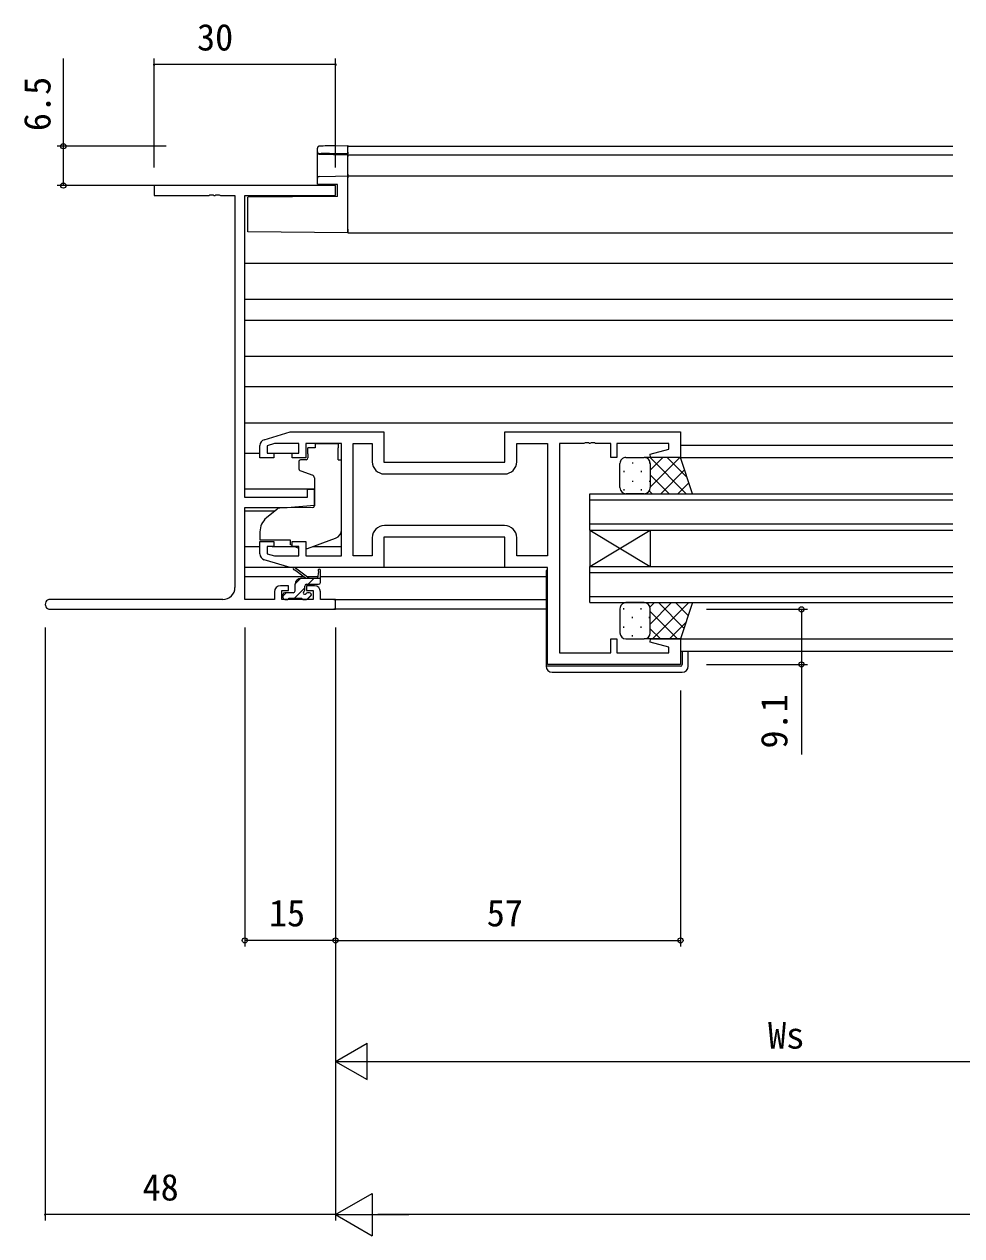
# Model space of a CAD drawing. Units: millimetres, scale not verified. Extents: x -567 to 567, y -403 to 403.
# Drawn here: x -4.3 to 150.7, y -214.8 to -14.6 of the extents above; entities that cross this region are included whole.
import ezdxf
from ezdxf.enums import TextEntityAlignment as Align

# ---------------------------------------------------------------- set-up
doc = ezdxf.new("R2010")
doc.units = ezdxf.units.MM
doc.header["$LTSCALE"] = 2
for name, color, linetype, lineweight in [('0-1_USER1', 4, 'Continuous', 9), ('0-2_YKK_ZWAK', 2, 'Continuous', 9), ('0-3_YKK_11', 7, 'Continuous', 9), ('0-4_YKK_12', 6, 'Continuous', 9)]:
    doc.layers.add(name, color=color, linetype=linetype, lineweight=lineweight)
doc.styles.add('ＭＳ ゴシック', font='')
doc.styles.get('ＭＳ ゴシック').set_extended_font_data('MS Gothic')

msp = doc.modelspace()

# ---------------------------------------------------------------- linework, layer by layer
at = {"layer": '0-1_USER1'}
for p, q in [((44.158, -35.741), (44.158, -35.105)), ((44.158, -35.831), (44.158, -35.741)), ((44.158, -40.089), (44.158, -35.831)), ((49.158, -35.776), (49.158, -34.976)), ((49.158, -35.776), (49.158, -36.076)), ((49.158, -36.076), (47.106, -36.04)), ((49.158, -36.202), (49.158, -36.501)), ((49.158, -39.407), (49.158, -36.501)), ((44.453, -39.789), (47.129, -39.742)), ((49.158, -39.407), (49.158, -39.707)), ((49.158, -48.507), (49.158, -40.007)), ((44.158, -41.049), (44.158, -40.089)), ((47.132, -41.101), (44.158, -41.049)), ((47.458, -43.107), (32.658, -43.236)), ((32.658, -48.363), (32.658, -43.236)), ((49.158, -48.507), (49.158, -49.107)), ((43.758, -83.937), (47.558, -83.937)), ((43.758, -83.937), (43.758, -84.607)), ((47.558, -83.937), (47.558, -84.607)), ((43.758, -84.607), (42.588, -84.607)), ((42.588, -85.607), (42.588, -84.607)), ((42.588, -85.607), (42.588, -86.307)), ((47.558, -85.607), (47.558, -84.607)), ((47.558, -86.607), (47.558, -85.607)), ((41.058, -86.907), (41.058, -87.957)), ((42.288, -86.607), (41.358, -86.607)), ((47.558, -86.607), (48.158, -86.607)), ((48.158, -98.162), (48.158, -86.607)), ((94.158, -91.207), (94.158, -87.207)), ((95.158, -86.207), (98.158, -86.207)), ((96.238, -87.027), (96.238, -87.227)), ((98.393, -86.235), (98.421, -86.207)), ((99.068, -87.027), (99.068, -87.227)), ((99.126, -86.207), (105.126, -92.207)), ((99.158, -88.298), (101.25, -86.207)), ((99.158, -91.127), (104.078, -86.207)), ((99.158, -87.207), (99.158, -91.207)), ((99.158, -87.207), (99.158, -91.207)), ((101.955, -86.207), (105.26, -89.512)), ((41.387, -88.426), (43.387, -89.155)), ((43.658, -89.603), (43.658, -94.209)), ((94.823, -88.442), (94.823, -88.642)), ((96.238, -90.057), (96.238, -90.257)), ((97.653, -88.442), (97.653, -88.642)), ((99.068, -90.057), (99.068, -90.257)), ((99.158, -89.067), (102.298, -92.207)), ((100.907, -92.207), (104.845, -88.268)), ((94.823, -91.472), (94.823, -91.672)), ((97.653, -91.472), (97.653, -91.672)), ((99.004, -91.741), (99.469, -92.207)), ((103.735, -92.207), (105.552, -90.389)), ((98.158, -92.207), (95.158, -92.207)), ((37.421, -94.79), (35.73, -96.209)), ((43.441, -94.509), (38.055, -94.556)), ((34.658, -98.507), (34.658, -99.807)), ((42.53, -101.247), (47.168, -99.573)), ((39.658, -100.107), (39.658, -100.604)), ((40.003, -100.765), (39.658, -100.604)), ((40.964, -101.213), (40.308, -100.907)), ((39.731, -104.407), (32.158, -104.407)), ((42.158, -106.177), (40.339, -104.776)), ((42.758, -106.177), (40.54, -104.494)), ((44.358, -105.05), (44.16, -106.177)), ((44.658, -106.877), (44.658, -104.877)), ((75.658, -104.407), (54.658, -104.407)), ((40.339, -109.477), (42.058, -107.758)), ((40.458, -108.277), (40.458, -107.177)), ((40.46, -107.111), (41.392, -106.179)), ((41.458, -106.177), (44.658, -106.177)), ((42.058, -108.116), (42.058, -107.477)), ((42.358, -107.177), (44.358, -107.177)), ((42.639, -107.177), (43.639, -106.177)), ((38.458, -109.113), (38.994, -108.577)), ((38.458, -108.877), (38.458, -109.377)), ((40.158, -108.577), (38.758, -108.577)), ((38.758, -109.677), (39.258, -109.677)), ((39.458, -109.477), (41.558, -109.477)), ((41.758, -109.677), (42.358, -109.677)), ((42.386, -109.675), (43.157, -108.904)), ((42.858, -108.577), (42.519, -108.577)), ((42.57, -109.589), (43.07, -109.089)), ((94.158, -111.207), (94.158, -115.207)), ((94.823, -111.342), (94.823, -111.142)), ((98.158, -110.207), (95.158, -110.207)), ((97.653, -111.342), (97.653, -111.142)), ((99.125, -110.951), (99.869, -110.207)), ((99.158, -113.747), (102.698, -110.207)), ((99.158, -115.207), (99.158, -111.207)), ((99.158, -115.207), (99.158, -111.207)), ((99.158, -111.687), (103.678, -116.207)), ((99.526, -116.207), (105.526, -110.207)), ((100.507, -110.207), (104.745, -114.445)), ((103.335, -110.207), (105.452, -112.324)), ((96.238, -112.757), (96.238, -112.557)), ((99.068, -112.757), (99.068, -112.557)), ((102.355, -116.207), (105.06, -113.502)), ((94.823, -114.372), (94.823, -114.172)), ((96.238, -115.787), (96.238, -115.587)), ((97.653, -114.372), (97.653, -114.172)), ((99.068, -115.621), (99.068, -115.587)), ((99.158, -114.515), (100.85, -116.207)), ((95.158, -116.207), (98.158, -116.207)), ((104.458, -118.207), (104.458, -120.407)), ((105.458, -120.707), (105.458, -118.207)), ((81.958, -120.407), (81.958, -120.707)), ((82.458, -120.707), (81.958, -120.707)), ((104.158, -120.707), (82.458, -120.707)), ((82.958, -121.707), (104.458, -121.707))]:
    msp.add_line(p, q, dxfattribs=at)
for points in [[(44.163, -35.049), (44.163, -35.053), (44.162, -35.056), (44.161, -35.06), (44.161, -35.064), (44.16, -35.068), (44.16, -35.071), (44.16, -35.075), (44.159, -35.079), (44.159, -35.083), (44.159, -35.087), (44.159, -35.09), (44.158, -35.094), (44.158, -35.098), (44.158, -35.102), (44.158, -35.105)], [(44.225, -34.917), (44.222, -34.92), (44.22, -34.923), (44.218, -34.926), (44.215, -34.929), (44.213, -34.932), (44.211, -34.935), (44.209, -34.938), (44.207, -34.941), (44.205, -34.944), (44.203, -34.947), (44.201, -34.951), (44.199, -34.954), (44.197, -34.957), (44.195, -34.96), (44.194, -34.964), (44.192, -34.967), (44.19, -34.97), (44.189, -34.974), (44.187, -34.977), (44.185, -34.981), (44.184, -34.984), (44.182, -34.987), (44.181, -34.991), (44.179, -34.994), (44.178, -34.998), (44.177, -35.002), (44.175, -35.005), (44.174, -35.009), (44.173, -35.012), (44.172, -35.016), (44.171, -35.019), (44.17, -35.023), (44.168, -35.027), (44.168, -35.03), (44.167, -35.034), (44.166, -35.038), (44.165, -35.042), (44.164, -35.045), (44.163, -35.049)], [(44.329, -34.834), (44.327, -34.835), (44.324, -34.836), (44.321, -34.838), (44.318, -34.839), (44.316, -34.841), (44.313, -34.842), (44.31, -34.844), (44.307, -34.845), (44.305, -34.847), (44.302, -34.849), (44.299, -34.85), (44.296, -34.852), (44.293, -34.854), (44.291, -34.856), (44.288, -34.858), (44.285, -34.86), (44.282, -34.862), (44.279, -34.864), (44.276, -34.866), (44.274, -34.868), (44.271, -34.871), (44.268, -34.873), (44.265, -34.875), (44.263, -34.877), (44.26, -34.88), (44.257, -34.882), (44.255, -34.885), (44.252, -34.887), (44.249, -34.89), (44.247, -34.892), (44.244, -34.895), (44.242, -34.897), (44.239, -34.9), (44.237, -34.903), (44.234, -34.906), (44.232, -34.908), (44.229, -34.911), (44.227, -34.914), (44.225, -34.917)], [(44.402, -34.809), (44.401, -34.809), (44.4, -34.809), (44.398, -34.809), (44.397, -34.81), (44.396, -34.81), (44.394, -34.81), (44.393, -34.811), (44.392, -34.811), (44.39, -34.811), (44.389, -34.812), (44.387, -34.812), (44.386, -34.813), (44.384, -34.813), (44.382, -34.814), (44.381, -34.814), (44.379, -34.814), (44.377, -34.815), (44.376, -34.816), (44.374, -34.816), (44.372, -34.817), (44.37, -34.817), (44.368, -34.818), (44.366, -34.819), (44.364, -34.819), (44.362, -34.82), (44.36, -34.821), (44.358, -34.821), (44.356, -34.822), (44.354, -34.823), (44.351, -34.824), (44.349, -34.825), (44.347, -34.826), (44.344, -34.827), (44.342, -34.828), (44.339, -34.829), (44.337, -34.83), (44.334, -34.831), (44.332, -34.832), (44.329, -34.834)], [(44.441, -34.801), (44.44, -34.802), (44.439, -34.802), (44.438, -34.802), (44.437, -34.802), (44.437, -34.802), (44.436, -34.802), (44.435, -34.802), (44.434, -34.803), (44.433, -34.803), (44.432, -34.803), (44.431, -34.803), (44.43, -34.803), (44.429, -34.803), (44.428, -34.803), (44.427, -34.804), (44.426, -34.804), (44.426, -34.804), (44.425, -34.804), (44.424, -34.804), (44.423, -34.804), (44.422, -34.805), (44.421, -34.805), (44.42, -34.805), (44.419, -34.805), (44.418, -34.805), (44.417, -34.806), (44.416, -34.806), (44.415, -34.806), (44.414, -34.806), (44.412, -34.806), (44.411, -34.807), (44.41, -34.807), (44.409, -34.807), (44.408, -34.807), (44.407, -34.808), (44.406, -34.808), (44.405, -34.808), (44.403, -34.808), (44.402, -34.809)], [(44.478, -34.797), (44.477, -34.798), (44.476, -34.798), (44.475, -34.798), (44.474, -34.798), (44.473, -34.798), (44.472, -34.798), (44.471, -34.798), (44.47, -34.798), (44.469, -34.798), (44.468, -34.798), (44.467, -34.798), (44.466, -34.799), (44.465, -34.799), (44.464, -34.799), (44.463, -34.799), (44.462, -34.799), (44.461, -34.799), (44.46, -34.799), (44.459, -34.799), (44.458, -34.799), (44.457, -34.799), (44.456, -34.8), (44.455, -34.8), (44.454, -34.8), (44.453, -34.8), (44.453, -34.8), (44.452, -34.8), (44.451, -34.8), (44.45, -34.8), (44.449, -34.8), (44.448, -34.801), (44.447, -34.801), (44.446, -34.801), (44.445, -34.801), (44.444, -34.801), (44.444, -34.801), (44.443, -34.801), (44.442, -34.801), (44.441, -34.801)], [(47.106, -34.712), (49.158, -34.676), (49.158, -34.976)], [(44.453, -36.121), (49.158, -36.202), (49.158, -36.076)], [(47.129, -39.742), (49.158, -39.707), (49.158, -40.007)], [(47.458, -43.107), (47.458, -41.107), (47.132, -41.101)], [(49.158, -49.107), (32.658, -48.963), (32.658, -48.363)], [(98.158, -92.207), (106.158, -92.207), (104.158, -86.207), (98.158, -86.207)], [(34.658, -99.807), (39.658, -99.807), (39.658, -100.107)], [(82.158, -104.907), (81.958, -104.907), (81.958, -120.407)], [(98.158, -110.207), (106.158, -110.207), (104.158, -116.207), (98.158, -116.207)]]:
    msp.add_lwpolyline(points, dxfattribs=at)
for centre, radius, start, end in [((44.458, -35.741), 0.3, 180.00426, 269.00446), ((44.458, -40.089), 0.3, 91, 180), ((41.358, -86.907), 0.3, 90, 180), ((41.558, -87.957), 0.5, 180, 250), ((42.288, -86.307), 0.3, 270, 0), ((95.158, -87.207), 1, 89.9999, 179.9999), ((98.158, -87.207), 1, 359.9999, 89.9999), ((98.158, -87.207), 1, 359.9999, 89.9999), ((43.158, -89.603), 0.5, 0, 70), ((95.158, -91.207), 1, 179.9999, 269.9999), ((98.158, -91.207), 1, 269.9999, 359.9999), ((98.158, -91.207), 1, 269.9999, 359.9999), ((38.064, -95.556), 1, 90.5, 130), ((43.358, -94.209), 0.3, 270.5, 0), ((37.658, -98.507), 3, 130, 180), ((46.658, -98.162), 1.5, 289.85326, 0), ((41.387, -100.307), 1, 245, 250.79704), ((42.19, -100.307), 1, 273.88684, 289.85326), ((40.358, -104.577), 0.2, 24.41711, 264.41711), ((44.458, -104.877), 0.2, 0, 240), ((41.458, -107.177), 1, 90, 180), ((42.358, -107.477), 0.3, 90, 180), ((44.358, -106.877), 0.3, 270, 0), ((38.758, -108.877), 0.3, 90, 180), ((38.758, -109.377), 0.3, 180, 270), ((39.258, -109.477), 0.2, 270, 0), ((40.158, -108.277), 0.3, 270, 0), ((41.758, -109.477), 0.2, 180, 270), ((42.058, -108.577), 0.25, 123.05573, 326.94427), ((41.758, -108.116), 0.3, 303.05573, 0), ((42.519, -108.877), 0.3, 90, 146.94427), ((42.358, -109.377), 0.3, 270, 315), ((42.858, -108.877), 0.3, 315, 90), ((95.158, -111.207), 1, 90.0001, 180.0001), ((98.158, -111.207), 1, 0.0001, 90.0001), ((98.158, -111.207), 1, 0.0001, 90.0001), ((95.158, -115.207), 1, 180.0001, 270.0001), ((98.158, -115.207), 1, 270.0001, 0.0001), ((98.158, -115.207), 1, 270.0001, 0.0001), ((82.958, -120.707), 1, 180, 270), ((104.158, -120.407), 0.3, 270, 0), ((104.458, -120.707), 1, 270, 0)]:
    msp.add_arc(centre, radius, start, end, dxfattribs=at)
for centre, major_axis, ratio, start_param, end_param in [((44.458, -35.831), (-0.3, 0), 0.965547, 0, 1.553343), ((47.153, -36.088), (-2.7, 0.047), 0.01745, 4.730147, 6.1638122), ((47.153, -34.758), (2.7, 0.047), 0.01745, 1.5879449, 2.9480044), ((47.153, -36.088), (-2.7, 0.047), 0.01745, 6.1638122, 6.28349)]:
    msp.add_ellipse(centre, major_axis=major_axis, ratio=ratio, start_param=start_param, end_param=end_param, dxfattribs=at)
at = {"layer": '0-2_YKK_ZWAK'}
for p, q in [((49.158, -49.107), (49.158, -34.807)), ((49.158, -34.807), (149.158, -34.807)), ((49.158, -36.207), (149.158, -36.207)), ((49.158, -39.707), (149.158, -39.707)), ((49.158, -49.107), (149.158, -49.107)), ((32.158, -54.107), (149.158, -54.107)), ((32.158, -60.06), (149.158, -60.06)), ((32.158, -63.553), (149.158, -63.553)), ((32.158, -69.507), (149.158, -69.507)), ((32.158, -74.507), (149.158, -74.507)), ((32.158, -80.507), (149.158, -80.507)), ((32.158, -85.507), (34.658, -85.507)), ((36.158, -85.507), (40.758, -85.507)), ((104.158, -84.207), (149.158, -84.207)), ((103.913, -86.207), (149.158, -86.207)), ((32.158, -91.394), (43.658, -91.394)), ((89.158, -98.207), (89.158, -92.207)), ((89.158, -92.207), (149.158, -92.207)), ((89.158, -93.207), (149.158, -93.207)), ((32.158, -95.02), (37.147, -95.02)), ((89.158, -97.207), (149.158, -97.207)), ((89.158, -98.207), (89.158, -104.207)), ((89.158, -98.207), (99.158, -104.207)), ((89.158, -104.207), (99.158, -98.207)), ((89.158, -98.207), (149.158, -98.207)), ((99.158, -98.207), (99.158, -104.207)), ((32.158, -100.907), (34.658, -100.907)), ((36.658, -100.907), (40.308, -100.907)), ((43.473, -100.907), (48.158, -100.907)), ((32.158, -105.907), (41.807, -105.907)), ((42.402, -105.907), (44.207, -105.907)), ((44.658, -105.907), (81.958, -105.907)), ((89.158, -110.207), (89.158, -104.207)), ((89.158, -104.207), (149.158, -104.207)), ((89.158, -105.207), (149.158, -105.207)), ((46.858, -109.677), (81.958, -109.677)), ((89.158, -109.207), (149.158, -109.207)), ((81.958, -111.307), (46.858, -111.307)), ((89.158, -110.207), (149.158, -110.207)), ((103.658, -116.207), (149.158, -116.207)), ((104.158, -118.207), (149.158, -118.207))]:
    msp.add_line(p, q, dxfattribs=at)
at = {"layer": '0-3_YKK_11'}
for p, q in [((30.528, -42.937), (30.528, -107.677)), ((55.228, -88.937), (75.088, -88.937)), ((75.088, -97.477), (55.228, -97.477)), ((75.088, -97.477), (55.228, -97.477)), ((28.528, -109.677), (-0.027, -109.677))]:
    msp.add_line(p, q, dxfattribs=at)
for points in [[(37.058, -108.407), (37.058, -109.677), (32.158, -109.677), (32.158, -94.507), (39.158, -94.507), (43.658, -94.113), (43.658, -91.507), (42.458, -91.507), (42.458, -92.807), (32.158, -92.807), (32.158, -42.937), (47.158, -42.937), (47.158, -41.307), (17.158, -41.307), (17.158, -42.937), (26.2, -42.937), (26.383, -42.817), (26.933, -42.817), (27.116, -42.937), (27.2, -42.937), (27.383, -42.817), (27.933, -42.817), (28.116, -42.937), (30.528, -42.937)], [(35.371, -83.293), (39.658, -82.007), (55.158, -82.007), (55.158, -87.007), (75.158, -87.007), (75.158, -82.007), (104.158, -82.007), (104.158, -86.207), (99.198, -86.207), (99.129, -85.684), (102.228, -84.854), (102.228, -83.937), (93.658, -83.937), (93.658, -86.207), (92.658, -86.207), (92.658, -83.937), (90.116, -83.937), (89.933, -83.817), (89.383, -83.817), (89.2, -83.937), (89.116, -83.937), (88.933, -83.817), (88.383, -83.817), (88.2, -83.937), (84.158, -83.937)], [(34.658, -102.163), (34.658, -100.107), (36.958, -100.107), (36.958, -100.907), (35.858, -100.907), (35.858, -102.118), (37.053, -102.477), (41.058, -102.477), (41.058, -100.907), (39.958, -100.907), (39.958, -100.107), (42.258, -100.107), (42.258, -102.477), (48.158, -102.477), (48.158, -83.937), (42.258, -83.937), (42.258, -86.307), (39.958, -86.307), (39.958, -85.507), (41.058, -85.507), (41.058, -83.937), (37.053, -83.937), (35.858, -84.295), (35.858, -85.507), (36.958, -85.507), (36.958, -86.307), (34.658, -86.307), (34.658, -84.251)], [(84.158, -83.937), (84.158, -118.477), (92.658, -118.477), (92.658, -116.207), (93.658, -116.207), (93.658, -118.477), (102.228, -118.477), (102.228, -117.559), (99.129, -116.729), (99.198, -116.207), (104.158, -116.207), (104.158, -120.407), (82.158, -120.407), (82.158, -104.407), (75.158, -104.407), (75.158, -99.407), (55.158, -99.407), (55.158, -104.407), (39.658, -104.407), (35.371, -103.12)], [(53.228, -99.477), (53.228, -102.477), (50.088, -102.477), (50.088, -83.937), (53.228, -83.937), (53.228, -86.937)], [(77.088, -86.937), (77.088, -83.937), (82.158, -83.937), (82.158, -102.477), (77.088, -102.477), (77.088, -99.477)], [(43.658, -107.407), (42.358, -107.407), (42.358, -108.207), (43.458, -108.207), (43.458, -109.677), (38.258, -109.677), (38.258, -108.207), (39.358, -108.207), (39.358, -107.407), (38.058, -107.407)], [(-0.027, -111.307), (47.158, -111.307), (47.158, -109.677), (44.658, -109.677), (44.658, -108.407)]]:
    msp.add_lwpolyline(points, dxfattribs=at)
for centre, radius, start, end in [((35.658, -84.251), 1, 106.69926, 180.00004), ((55.228, -86.937), 2, 180.00001, 269.99999), ((75.088, -86.937), 2, 270.00001, 359.99999), ((55.228, -99.477), 2, 90.00001, 179.99999), ((75.088, -99.477), 2, 0.00001, 89.99999), ((35.658, -102.163), 1, 179.99996, 253.30074), ((28.528, -107.677), 2, 270.00001, 359.99999), ((38.058, -108.407), 1, 90.00001, 179.99999), ((43.658, -108.407), 1, 0.00001, 89.99999), ((-0.027, -110.492), 0.815, 89.99999, 270.00001)]:
    msp.add_arc(centre, radius, start, end, dxfattribs=at)
at = {"layer": '0-4_YKK_12'}
for p, q in [((17.158, -38.307), (17.158, -20.307)), ((47.158, -21.307), (17.158, -21.307)), ((47.158, -38.307), (47.158, -20.307)), ((19.158, -34.807), (1.158, -34.807)), ((19.158, -41.307), (1.158, -41.307)), ((108.458, -111.307), (125.158, -111.307)), ((-0.842, -114.307), (-0.842, -212.307)), ((32.158, -114.307), (32.158, -167.004)), ((47.158, -114.307), (47.158, -167.004)), ((47.158, -114.307), (47.158, -212.307)), ((47.158, -114.307), (47.158, -212.307)), ((108.458, -120.407), (125.158, -120.407)), ((47.158, -124.707), (47.158, -167.004)), ((104.158, -124.707), (104.158, -167.004)), ((47.158, -166.004), (32.158, -166.004)), ((47.158, -166.004), (104.158, -166.004)), ((47.158, -169.004), (47.158, -187.004)), ((47.158, -186.004), (52.354, -183.004)), ((52.354, -189.004), (52.354, -183.004)), ((47.158, -186.004), (52.354, -189.004)), ((47.158, -186.004), (57.55, -186.004)), ((53.158, -186.004), (191.158, -186.004)), ((47.158, -211.307), (53.22, -207.807)), ((53.22, -207.807), (53.22, -214.807)), ((47.158, -211.307), (-0.842, -211.307)), ((47.158, -211.307), (53.22, -214.807)), ((47.158, -211.307), (59.282, -211.307)), ((380.158, -211.307), (54.158, -211.307))]:
    msp.add_line(p, q, dxfattribs=at)
for points in [[(2.158, -41.307), (2.158, -34.807), (2.158, -20.307)], [(124.158, -111.307), (124.158, -120.407), (124.158, -135.307)]]:
    msp.add_lwpolyline(points, dxfattribs=at)
for centre in [(2.158, -34.807), (2.158, -41.307), (124.158, -111.307), (124.158, -120.407), (32.158, -166.004), (47.158, -166.004), (47.158, -166.004), (104.158, -166.004)]:
    msp.add_circle(centre, 0.425, dxfattribs=at)
for centre, start, end in [((17.158, -21.307), 0, 180), ((17.158, -21.307), 180, 0), ((47.158, -21.307), 0, 180), ((47.158, -21.307), 180, 0), ((-0.842, -211.307), 0, 180), ((-0.842, -211.307), 180, 0)]:
    msp.add_arc(centre, 0.106, start, end, dxfattribs=at)

# ---------------------------------------------------------------- texts
at = {"layer": '0-4_YKK_12', "style": 'ＭＳ ゴシック'}
for s, p in [('30', (24.25, -20.307)), ('15', (36.138, -165.004)), ('57', (72.138, -165.004)), ('Ws', (118.638, -185.204)), ('48', (15.25, -210.307))]:
    msp.add_text(s, height=4.399, dxfattribs=at).set_placement(p, align=Align.BOTTOM_LEFT)
for s, p in [('6.5', (1.358, -32.307)), ('9.1', (123.158, -134.307))]:
    msp.add_text(s, height=4.399, rotation=90, dxfattribs=at).set_placement(p, align=Align.BOTTOM_LEFT)

doc.saveas('drawing.dxf')
